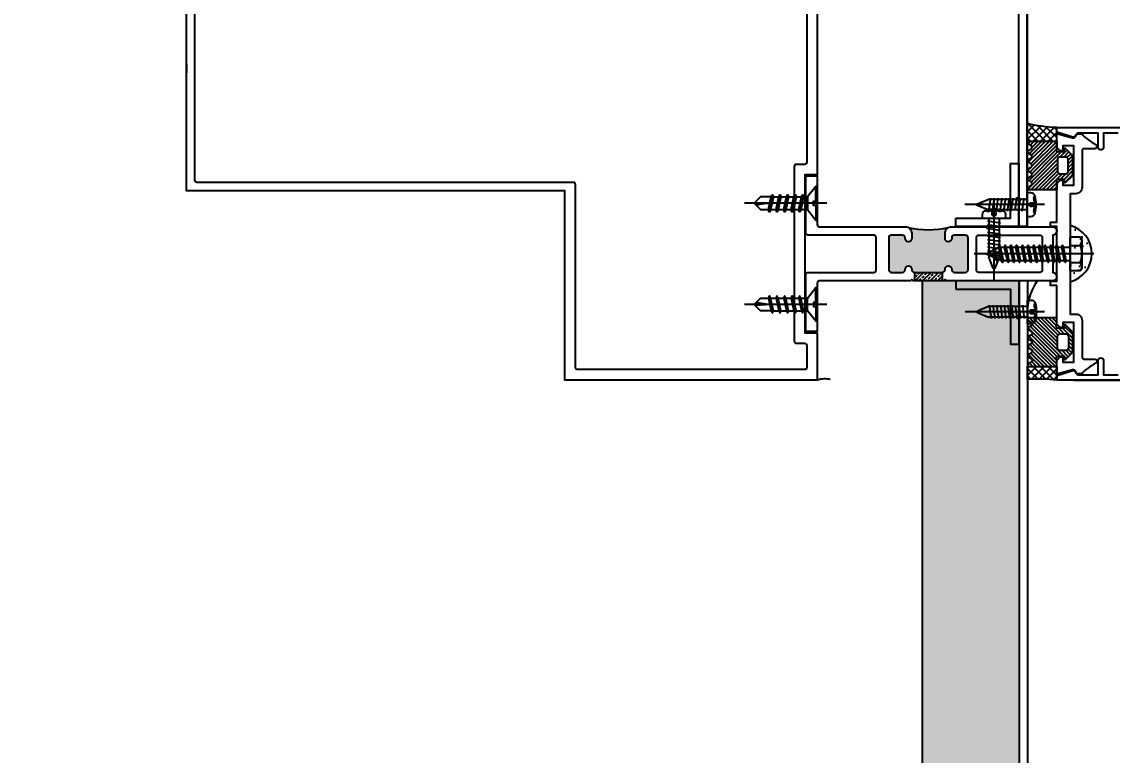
# Model space of a CAD drawing. Header units: millimetres. Extents: x 7297 to 60227, y -7497 to 19324.
# Drawn here: x 49892.2 to 50151.5, y 4840.4 to 5014.6 of the extents above; entities that cross this region are included whole.
import ezdxf

# ---------------------------------------------------------------- set-up
doc = ezdxf.new("R2010")
doc.units = ezdxf.units.MM
for name, color, linetype in [('NS_COL_CYAN', 4, 'Continuous'), ('NS_COL_GREEN', 3, 'Continuous'), ('NS_COL_L-GREY', 8, 'Continuous'), ('NS_COL_RED', 1, 'Continuous'), ('NS_COL_WHITE', 7, 'Continuous'), ('NS_DIM', 1, 'Continuous'), ('NS_INSUL', 8, 'Continuous'), ('NS_RIVET_SCREW', 1, 'Continuous')]:
    doc.layers.add(name, color=color, linetype=linetype)
doc.styles.add('Expo M', font='Expo M.ttf')
doc.dimstyles.new('N-SPACE', dxfattribs={"dimscale": 4, "dimtxt": 1.8, "dimasz": 1.5, "dimexe": 1, "dimexo": 1, "dimgap": 1, "dimtad": 1, "dimtoh": 1, "dimdec": 1, "dimzin": 1, "dimdsep": 46, "dimtxsty": 'Expo M', "dimcen": 2, "dimclrd": 1, "dimclre": 1, "dimclrt": 2, "dimadec": 1, "dimazin": 0, "dimtfac": 1, "dimtdec": 1, "dimtix": 1, "dimtmove": 1, "dimatfit": 3, "dimfxl": 1, "dimtolj": 1, "dimtzin": 1, "dimarcsym": 0})

# ---------------------------------------------------------------- blocks, each defined once
blk = doc.blocks.new('Screw_4')
for p, q in [((0.3, 0.5), (0.3, 4)), ((-2.3, 0), (17.3, 0)), ((3.23, 1.5), (2.3, 1.5)), ((3.4, 2), (4.1, -2)), ((3.5, 2), (4.2, -2)), ((5.03, 1.5), (3.73, 1.5)), ((5.2, 2), (5.9, -2)), ((5.3, 2), (6, -2)), ((6.83, 1.5), (5.53, 1.5)), ((7, 2), (7.7, -2)), ((7.1, 2), (7.8, -2)), ((8.63, 1.5), (7.33, 1.5)), ((8.8, 2), (9.5, -2)), ((8.9, 2), (9.6, -2)), ((10.43, 1.5), (9.13, 1.5)), ((10.6, 2), (11.3, -2)), ((10.7, 2), (11.4, -2)), ((14.87, 0.13), (10.88, -0.05)), ((0.3, -0.5), (0.3, -4)), ((3.87, -1.5), (2.3, -1.5)), ((5.67, -1.5), (4.37, -1.5)), ((7.47, -1.5), (6.17, -1.5)), ((9.27, -1.5), (7.97, -1.5)), ((11.07, -1.5), (9.77, -1.5))]:
    blk.add_line(p, q)
for points in [[(0, -4), (0, -0.5), (0.9, -0.5), (0.9, 0.5), (0, 0.5), (0, 4), (0.3, 4), (2.3, 1.5), (2.3, -1.5), (0.3, -4), (0, -4)], [(3.5, 2), (3.4, 2), (3.23, 1.5), (3.87, -1.5), (4.1, -2), (4.2, -2), (4.37, -1.5), (3.73, 1.5), (3.5, 2)], [(5.3, 2), (5.2, 2), (5.03, 1.5), (5.67, -1.5), (5.9, -2), (6, -2), (6.17, -1.5), (5.53, 1.5), (5.3, 2)], [(7.1, 2), (7, 2), (6.83, 1.5), (7.47, -1.5), (7.7, -2), (7.8, -2), (7.97, -1.5), (7.33, 1.5), (7.1, 2)], [(8.9, 2), (8.8, 2), (8.63, 1.5), (9.27, -1.5), (9.5, -2), (9.6, -2), (9.77, -1.5), (9.13, 1.5), (8.9, 2)], [(10.7, 2), (10.6, 2), (10.43, 1.5), (11.07, -1.5), (11.3, -2), (11.4, -2), (11.57, -1.5), (10.93, 1.5), (10.7, 2)], [(10.93, 1.5), (10.88, 0.17), (14.53, -0.47)], [(10.93, 1.5), (13.5, 1.5), (15, 0), (13.5, -1.5), (11.57, -1.5)]]:
    blk.add_lwpolyline(points)
blk = doc.blocks.new('Screw_21')
for p, q in [((-2.8, 0), (25.6, 0)), ((2.8, 2.03), (0.38, 2.03)), ((3.71, 1.6), (2.8, 1.6)), ((3.87, 2), (4.58, -2)), ((4.02, 2), (4.73, -2)), ((5.07, 1.6), (4.21, 1.6)), ((5.23, 2), (5.94, -2)), ((5.38, 2), (6.09, -2)), ((6.43, 1.6), (5.57, 1.6)), ((6.59, 2), (7.3, -2)), ((6.74, 2), (7.45, -2)), ((7.79, 1.6), (6.93, 1.6)), ((7.95, 2), (8.66, -2)), ((8.1, 2), (8.81, -2)), ((9.15, 1.6), (8.29, 1.6)), ((9.31, 2), (10.01, -2)), ((9.46, 2), (10.16, -2)), ((10.51, 1.6), (9.65, 1.6)), ((10.67, 2), (11.37, -2)), ((10.82, 2), (11.52, -2)), ((11.87, 1.6), (11.01, 1.6)), ((12.03, 2), (12.73, -2)), ((12.18, 2), (12.88, -2)), ((13.22, 1.6), (12.37, 1.6)), ((13.39, 2), (14.09, -2)), ((13.54, 2), (14.24, -2)), ((14.58, 1.6), (13.72, 1.6)), ((14.75, 2), (15.45, -2)), ((14.9, 2), (15.6, -2)), ((15.94, 1.6), (15.08, 1.6)), ((16.11, 2), (16.81, -2)), ((16.26, 2), (16.96, -2)), ((17.3, 1.6), (16.44, 1.6)), ((17.46, 2), (18.17, -2)), ((17.61, 2), (18.32, -2)), ((18.66, 1.6), (17.8, 1.6)), ((18.82, 2), (19.53, -2)), ((18.97, 2), (19.68, -2)), ((22.8, 0), (19.16, 1.6)), ((22.8, 0), (19.84, -1.6)), ((20.26, 1.57), (20.81, -1.57)), ((20.41, 1.57), (20.96, -1.57)), ((2.8, -2.03), (0.38, -2.03)), ((4.39, -1.6), (2.8, -1.6)), ((5.75, -1.6), (4.89, -1.6)), ((7.11, -1.6), (6.25, -1.6)), ((8.47, -1.6), (7.61, -1.6)), ((9.83, -1.6), (8.97, -1.6)), ((11.19, -1.6), (10.33, -1.6)), ((12.55, -1.6), (11.69, -1.6)), ((13.9, -1.6), (13.05, -1.6)), ((15.26, -1.6), (14.4, -1.6)), ((16.62, -1.6), (15.76, -1.6)), ((17.98, -1.6), (17.12, -1.6)), ((19.34, -1.6), (18.48, -1.6))]:
    blk.add_line(p, q)
for points in [[(0, -3.4), (0, 3.4), (0.38, 4.05), (2.8, 4.05), (2.8, -4.05), (0.38, -4.05), (0, -3.4)], [(4.02, 2), (3.87, 2), (3.71, 1.6), (4.39, -1.6), (4.58, -2), (4.73, -2), (4.89, -1.6), (4.21, 1.6), (4.02, 2)], [(5.38, 2), (5.23, 2), (5.07, 1.6), (5.75, -1.6), (5.94, -2), (6.09, -2), (6.25, -1.6), (5.57, 1.6), (5.38, 2)], [(6.74, 2), (6.59, 2), (6.43, 1.6), (7.11, -1.6), (7.3, -2), (7.45, -2), (7.61, -1.6), (6.93, 1.6), (6.74, 2)], [(8.1, 2), (7.95, 2), (7.79, 1.6), (8.47, -1.6), (8.66, -2), (8.81, -2), (8.97, -1.6), (8.29, 1.6), (8.1, 2)], [(9.46, 2), (9.31, 2), (9.15, 1.6), (9.83, -1.6), (10.01, -2), (10.16, -2), (10.33, -1.6), (9.65, 1.6), (9.46, 2)], [(10.82, 2), (10.67, 2), (10.51, 1.6), (11.19, -1.6), (11.37, -2), (11.52, -2), (11.69, -1.6), (11.01, 1.6), (10.82, 2)], [(12.18, 2), (12.03, 2), (11.87, 1.6), (12.55, -1.6), (12.73, -2), (12.88, -2), (13.05, -1.6), (12.37, 1.6), (12.18, 2)], [(13.54, 2), (13.39, 2), (13.22, 1.6), (13.9, -1.6), (14.09, -2), (14.24, -2), (14.4, -1.6), (13.72, 1.6), (13.54, 2)], [(14.9, 2), (14.75, 2), (14.58, 1.6), (15.26, -1.6), (15.45, -2), (15.6, -2), (15.76, -1.6), (15.08, 1.6), (14.9, 2)], [(16.26, 2), (16.11, 2), (15.94, 1.6), (16.62, -1.6), (16.81, -2), (16.96, -2), (17.12, -1.6), (16.44, 1.6), (16.26, 2)], [(17.61, 2), (17.46, 2), (17.3, 1.6), (17.98, -1.6), (18.17, -2), (18.32, -2), (18.48, -1.6), (17.8, 1.6), (17.61, 2)], [(18.97, 2), (18.82, 2), (18.66, 1.6), (19.34, -1.6), (19.53, -2), (19.68, -2), (19.84, -1.6), (19.16, 1.6), (18.97, 2)], [(20.41, 1.57), (20.26, 1.57), (20.17, 1.17), (20.66, -1.17), (20.81, -1.57), (20.96, -1.57), (21.06, -1.17), (20.56, 1.17), (20.41, 1.57)]]:
    blk.add_lwpolyline(points)
for centre, radius, start, end in [((2.71, 3.4), 2.71, 179.9947, 210.5371), ((5.65, 0), 5.65, 159.0019, 200.9981), ((2.71, -3.4), 2.71, 149.4629, 180.0053)]:
    blk.add_arc(centre, radius, start, end)
blk = doc.blocks.new('GASKET-11')
h = blk.add_hatch()
h.set_pattern_fill('ANSI31', color=256, scale=0.2, style=0)
h.set_pattern_definition([(135, (498.1268, -5375.5041), (0.449012806, 0.449012806), [])])
h.paths.add_polyline_path([(-5.79, 10.54), (-5.43, 10.76), (-5.18, 10.61), (-4.68, 9.76), (-4.34, 9.58), (-3.99, 9.75), (-3.49, 10.61), (-3.24, 10.76), (-2.99, 10.61), (-2.49, 9.76), (-2.15, 9.58), (-1.8, 9.75), (-1.3, 10.61), (-1.08, 10.76), (-0.83, 10.61), (-0.33, 9.76), (-0.01, 9.59), (0.32, 9.76), (0.82, 10.61), (1.07, 10.76), (1.29, 10.61), (1.79, 9.75), (2.14, 9.58), (2.48, 9.76), (2.98, 10.61), (3.23, 10.76), (3.48, 10.61), (3.98, 9.75), (4.33, 9.58), (4.67, 9.76), (5.17, 10.61), (5.42, 10.76), (5.78, 10.54), (5.78, 3.75), (4.2, 3.75), (3.64, 3.9), (3.3, 3.67), (3.3, 2), (4.1, 2), (4.1, 1.7), (2.69, 0.29), (2.08, 0), (-2.08, 0), (-2.67, 0.27), (-4.11, 1.7), (-4.11, 2), (-3.31, 2), (-3.31, 3.67), (-3.65, 3.9), (-4.21, 3.75), (-5.79, 3.75)])
h.paths.add_polyline_path([(-1.51, 3.6), (-1.99, 3.1), (-1.99, 1.42), (-1.53, 1), (1.54, 1), (2.01, 1.42), (2, 3.1), (1.82, 3.49), (1.5, 3.6)], flags=16)
blk.add_lwpolyline([(-4.11, 1.7), (-4.11, 2), (-3.31, 2), (-3.31, 3.67), (-3.65, 3.9), (-4.21, 3.75), (-5.79, 3.75), (-5.79, 10.54), (-5.43, 10.76), (-5.18, 10.61), (-4.68, 9.76), (-4.34, 9.58), (-3.99, 9.75), (-3.49, 10.61), (-3.24, 10.76), (-2.99, 10.61), (-2.49, 9.76), (-2.15, 9.58), (-1.8, 9.75), (-1.3, 10.61), (-1.08, 10.76), (-0.83, 10.61), (-0.33, 9.76), (-0.01, 9.59), (0.32, 9.76), (0.82, 10.61), (1.07, 10.76), (1.29, 10.61), (1.79, 9.75), (2.14, 9.58), (2.48, 9.76), (2.98, 10.61), (3.23, 10.76), (3.48, 10.61), (3.98, 9.75), (4.33, 9.58), (4.67, 9.76), (5.17, 10.61), (5.42, 10.76), (5.78, 10.54), (5.78, 3.75), (4.2, 3.75), (3.64, 3.9), (3.3, 3.67), (3.3, 2), (4.1, 2), (4.1, 1.7), (2.69, 0.29), (2.08, 0), (-2.08, 0), (-2.67, 0.27), (-4.11, 1.7)])
blk.add_lwpolyline([(1.54, 1), (2.01, 1.42), (2, 3.1), (1.82, 3.49), (1.82, 3.49), (1.5, 3.6), (-1.51, 3.6), (-1.99, 3.1), (-1.99, 1.42), (-1.53, 1)], close=True)
blk = doc.blocks.new('regerg')
for p, q in [((2563337.27, 383080.61, -58.73), (2563337.97, 383075.61, -58.73)), ((2563338.67, 383080.61, -58.73), (2563339.37, 383075.61, -58.73)), ((2563340.07, 383080.61, -58.73), (2563340.77, 383075.61, -58.73)), ((2563341.54, 383080.61, -58.73), (2563342.24, 383075.61, -58.73)), ((2563342.94, 383080.61, -58.73), (2563343.64, 383075.61, -58.73)), ((2563344.34, 383080.61, -58.73), (2563345.04, 383075.61, -58.73)), ((2563345.74, 383080.61, -58.73), (2563346.44, 383075.61, -58.73)), ((2563347.17, 383080.33, -58.73), (2563347.87, 383075.33, -58.73)), ((2563348.54, 383080.61, -58.73), (2563349.24, 383075.61, -58.73)), ((2563349.94, 383080.61, -58.73), (2563350.64, 383075.61, -58.73)), ((2563358.35, 383078.11, -58.73), (2563328.07, 383078.11, -58.73)), ((2563351.84, 383076.11, -58.73), (2563336.98, 383076.11, -58.73))]:
    blk.add_line(p, q)
at = {"elevation": -58.73}
blk.add_lwpolyline([(2563351.84, 383080.11), (2563336.98, 383080.11), (2563332.82, 383078.38, 0.668179), (2563332.82, 383077.83), (2563336.98, 383076.11)], format="xyb", dxfattribs=at)
blk.add_lwpolyline([(2563353.17, 383073.61), (2563351.84, 383073.61), (2563351.84, 383082.61), (2563353.17, 383082.61, -0.336479), (2563354.78, 383081.38, -0.138717), (2563354.78, 383074.83, -0.336479)], format="xyb", close=True, dxfattribs=at)
blk.add_lwpolyline([(2563354.78, 383081.38), (2563354.52, 383081.09), (2563354.4, 383080.77), (2563354.38, 383080.42), (2563354.42, 383080.07), (2563354.5, 383079.73), (2563354.59, 383079.42), (2563354.65, 383079.15), (2563354.66, 383078.95), (2563354.58, 383078.82), (2563354.43, 383078.76), (2563354.22, 383078.73), (2563353.98, 383078.74), (2563353.72, 383078.76), (2563353.45, 383078.77), (2563353.2, 383078.76), (2563352.98, 383078.71), (2563352.81, 383078.61), (2563352.68, 383078.47), (2563352.61, 383078.29), (2563352.58, 383078.11), (2563352.61, 383077.92), (2563352.68, 383077.75), (2563352.81, 383077.6), (2563352.98, 383077.5), (2563353.2, 383077.45), (2563353.45, 383077.44), (2563353.72, 383077.45), (2563353.98, 383077.47), (2563354.22, 383077.48), (2563354.43, 383077.46), (2563354.58, 383077.39), (2563354.66, 383077.26), (2563354.65, 383077.06), (2563354.59, 383076.79), (2563354.5, 383076.48), (2563354.42, 383076.14), (2563354.38, 383075.79), (2563354.4, 383075.44), (2563354.52, 383075.12), (2563354.78, 383074.83)])
blk = doc.blocks.new('*D405')
at = {"layer": 'NS_DIM', "color": 1, "lineweight": -2, "transparency": 16777216}
for p, q in [((50142.31, 4929.51), (50347.48, 4929.51)), ((50343.48, 4607.51), (50343.48, 4923.51)), ((50135.31, 4601.51), (50347.48, 4601.51))]:
    blk.add_line(p, q, dxfattribs=at)
at = {"layer": 'NS_DIM', "color": 1, "transparency": 16777216}
for points in [[(50342.48, 4923.51), (50344.48, 4923.51), (50343.48, 4929.51)], [(50342.48, 4607.51), (50344.48, 4607.51), (50343.48, 4601.51)]]:
    blk.add_solid(points, dxfattribs=at)
at = {"layer": 'NS_DIM', "color": 2, "transparency": 16777216, "insert": (50335.7, 4765.51), "char_height": 7.2, "attachment_point": 5, "rotation": 90, "style": 'Expo M'}
blk.add_mtext('\\A1;328.0', dxfattribs=at)

msp = doc.modelspace()

# ---------------------------------------------------------------- hatches: boundary and pattern name
at = {"layer": 'NS_COL_L-GREY'}
h = msp.add_hatch(dxfattribs=at)
h.set_pattern_fill('ANSI37', color=256, scale=10, angle=270, style=0)
h.set_pattern_definition([(315, (-422906.1683, -438055.2986), (0.8838834765, 0.8838834765), []), (45, (-422906.1683, -438055.2986), (-0.8838834765, 0.8838834765), [])])
edge = h.paths.add_edge_path()
edge.add_line((50131.26, 4990.46), (50131.26, 4986.3))
edge.add_line((50131.26, 4986.3), (50138.26, 4986.3))
edge.add_line((50138.26, 4986.3), (50138.26, 4989.51))
edge.add_arc((50139.89, 5027.84), 38.36, 257.0099, 267.5761, ccw=False)
h = msp.add_hatch(dxfattribs=at)
h.set_pattern_fill('AR-SAND', color=256, scale=0.1, angle=180, style=0)
h.set_pattern_definition([(142.5, (18396.753, 22972.9566), (0.16000313, 4.89413237), [0, -3.8608, 0, -4.318, 0, -4.1275]), (172.5, (18396.753, 22972.9566), (-4.4952328, 7.168251), [0, -2.0828, 0, -3.4798, 0, -1.3335]), (212.5, (18399.877, 22972.9566), (-7.9099237, 0.01437185), [0, -1.27, 0, -4.572, 0, -5.969]), (222.5, (18399.877, 22972.9566), (-7.6355645, 2.2292932), [0, -0.635, 0, -2.9972, 0, -3.429])])
edge = h.paths.add_edge_path()
edge.add_arc((50139.77, 4959.55), 6.88, -75.7664, 75.7664)
edge.add_line((50141.46, 4966.22), (50141.46, 4952.89))
h = msp.add_hatch(dxfattribs=at)
h.set_pattern_fill('ANSI37', color=256, scale=0.4, angle=90, style=0)
h.set_pattern_definition([(135, (43144.6294, 9215.9141), (-0.89802561, -0.89802561), []), (225, (43144.6294, 9215.9141), (0.89802561, -0.89802561), [])])
edge = h.paths.add_edge_path()
edge.add_line((50131.31, 4929.66), (50131.31, 4932.75))
edge.add_line((50131.31, 4932.75), (50138.31, 4932.75))
edge.add_line((50138.31, 4932.75), (50138.31, 4929.53))
edge.add_arc((50134.14, 4892.08), 37.68, 83.6321, 94.2926)
at = {"layer": 'NS_COL_WHITE'}
h = msp.add_hatch(color=256, dxfattribs=at)
h.dxf.hatch_style = 1
h.paths.add_polyline_path([(50104.5, 4955.09, -0.414214), (50103.8, 4955.79), (50103.8, 4955.88, 1), (50102.23, 4955.88), (50102.23, 4955.79, -0.414214), (50101.53, 4955.09), (50099.01, 4955.09, -0.414214), (50098.31, 4955.79), (50098.31, 4963.27, -0.414214), (50099.01, 4963.97), (50101.53, 4963.97, -0.414214), (50102.23, 4963.27), (50102.23, 4963.19, 1), (50103.8, 4963.19), (50103.8, 4964.4, 0.278644), (50102.97, 4965.79, 0.112701), (50112.56, 4965.79, 0.278644), (50111.72, 4964.4), (50111.72, 4963.19, 1), (50113.29, 4963.19), (50113.29, 4963.27, -0.414214), (50113.99, 4963.97), (50116.51, 4963.97, -0.414214), (50117.21, 4963.27), (50117.21, 4955.79, -0.414214), (50116.51, 4955.09), (50113.99, 4955.09, -0.414214), (50113.29, 4955.79), (50113.29, 4955.88, 1), (50111.72, 4955.88), (50111.72, 4955.79, -0.414214), (50111.02, 4955.09)])
at = {"layer": 'NS_INSUL'}
h = msp.add_hatch(dxfattribs=at)
h.set_pattern_fill('ANGLE', color=256, scale=0.4)
h.set_pattern_definition([(0, (42835.9103, 18283.0403), (5e-17, 2.794), [2.032, -0.762]), (90, (42835.9103, 18283.0403), (-2.794, 2e-16), [2.032, -0.762])])
h.paths.add_polyline_path([(50129.31, 4953.09), (50106.31, 4953.09), (50106.31, 4626.51), (50129.31, 4603.51)])
h.paths.add_polyline_path([(49779.73, 4626.51), (49779.73, 4603.51), (50129.31, 4603.51), (50106.31, 4626.51)])

# ---------------------------------------------------------------- linework, layer by layer
at = {"layer": 'NS_COL_CYAN'}
msp.add_line((50131.31, 4953.09), (50106.31, 4953.09), dxfattribs=at)
at = {"layer": 'NS_COL_GREEN', "ltscale": 0.5}
for points in [[(50152.91, 4988.21), (50149.41, 4988.21), (50149.41, 4984.86, -1.000019), (50148.11, 4984.86), (50148.11, 4988.21), (50143.46, 4988.21, 0.331679), (50142.79, 4987.71, -0.331679), (50142.11, 4987.21), (50138.31, 4988.45), (50138.31, 4989.51), (50155.31, 4989.51)], [(50155.31, 4929.51), (50138.31, 4929.51), (50138.31, 4930.58), (50142.11, 4931.81, -0.331679), (50142.79, 4931.31, 0.331679), (50143.46, 4930.81), (50148.11, 4930.81), (50148.11, 4934.16, -1), (50149.41, 4934.16), (50149.41, 4930.81), (50152.91, 4930.81, 0.414214)]]:
    msp.add_lwpolyline(points, format="xyb", dxfattribs=at)
at = {"layer": 'NS_COL_L-GREY'}
for p, q in [((50131.26, 4965.99), (50131.26, 5043.07)), ((49931.31, 5004.51), (49931.31, 5002.51))]:
    msp.add_line(p, q, dxfattribs=at)
for points in [[(50081.31, 4940.78), (50081.31, 4929.51), (50021.31, 4929.51), (50021.31, 4974.51), (49931.31, 4974.51), (49931.31, 5034.51), (50021.31, 5034.51), (50021.31, 5079.51), (50081.31, 5079.51), (50081.31, 5068.24), (50078.36, 5068.24), (50078.36, 5030.74), (50081.31, 5030.74), (50081.31, 4978.28), (50078.36, 4978.28), (50078.36, 4940.78)], [(50131.26, 5043.07), (50131.26, 4965.99), (50129.26, 4965.99), (50129.26, 5043.07)], [(50114.26, 4967.99), (50127.26, 4967.99), (50127.26, 4980.99), (50129.26, 4980.99), (50129.26, 4965.99), (50114.26, 4965.99)], [(50114.31, 4951.09), (50127.31, 4951.09), (50127.31, 4938.09), (50129.31, 4938.09), (50129.31, 4953.09), (50114.31, 4953.09)]]:
    msp.add_lwpolyline(points, close=True, dxfattribs=at)
for points in [[(50078.81, 5027.74), (50078.81, 4981.28, -0.414214), (50078.31, 4980.78), (50076.36, 4980.78, 0.414214), (50075.86, 4980.28), (50075.86, 4938.78, 0.414214), (50076.36, 4938.28), (50078.31, 4938.28, -0.414214), (50078.81, 4937.78), (50078.81, 4932.51, -0.414214), (50078.31, 4932.01), (50024.31, 4932.01, -0.414214), (50023.81, 4932.51), (50023.81, 4976.01, 0.414214), (50023.31, 4976.51), (49933.81, 4976.51, -0.414214), (49933.31, 4977.01), (49933.31, 5032.01, -0.414214)], [(50111.02, 4955.09, 0.414214), (50111.72, 4955.79), (50111.72, 4955.88, -1), (50113.29, 4955.88), (50113.29, 4955.79, 0.414214), (50113.99, 4955.09), (50116.51, 4955.09, 0.414214), (50117.21, 4955.79), (50117.21, 4963.27, 0.414214), (50116.51, 4963.97), (50113.99, 4963.97, 0.414214), (50113.29, 4963.27), (50113.29, 4963.19, -1), (50111.72, 4963.19), (50111.72, 4964.4, -0.414214), (50113.29, 4965.97), (50137.31, 4965.97, -1), (50137.31, 4963.97), (50137.31, 4955.09, -1), (50137.31, 4953.09), (50112.02, 4953.09), (50111.72, 4953.39), (50111.42, 4953.09), (50104.1, 4953.09), (50103.8, 4953.39), (50103.5, 4953.09), (50081.81, 4953.09, 0.414214), (50081.31, 4952.59), (50081.31, 4947.79), (50081.01, 4947.49), (50081.31, 4947.19), (50081.31, 4941.03), (50078.61, 4941.03), (50078.61, 4954.59, -0.414214), (50079.11, 4955.09), (50094.81, 4955.09, 0.414214), (50095.31, 4955.59), (50095.31, 4963.47, 0.414214), (50094.81, 4963.97), (50079.11, 4963.97, -0.414214), (50078.61, 4964.47), (50078.61, 4978.03), (50081.31, 4978.03), (50081.31, 4971.83), (50081.01, 4971.53), (50081.31, 4971.23), (50081.31, 4966.47, 0.414214), (50081.81, 4965.97), (50102.23, 4965.97, -0.414214), (50103.8, 4964.4), (50103.8, 4963.19, -1), (50102.23, 4963.19), (50102.23, 4963.27, 0.414214), (50101.53, 4963.97), (50099.01, 4963.97, 0.414214), (50098.31, 4963.27), (50098.31, 4955.79, 0.414214), (50099.01, 4955.09), (50101.53, 4955.09, 0.414214), (50102.23, 4955.79), (50102.23, 4955.88, -1), (50103.8, 4955.88), (50103.8, 4955.79, 0.414214), (50104.5, 4955.09)]]:
    msp.add_lwpolyline(points, format="xyb", dxfattribs=at)
for points in [[(50131.26, 4990.46), (50131.26, 4986.3), (50138.26, 4986.3), (50138.26, 4989.51, -0.046136)], [(50138.31, 4952.01), (50136.81, 4952.01), (50136.81, 4953.01), (50138.31, 4953.01), (50138.31, 4959.51), (50138.31, 4966.01), (50136.81, 4966.01), (50136.81, 4967.01), (50138.31, 4967.01), (50138.31, 4976.21), (50139.11, 4977.01), (50139.71, 4977.01), (50139.71, 4975.81), (50142.31, 4975.81), (50142.31, 4985.21), (50139.71, 4985.21), (50139.71, 4984.01), (50139.11, 4984.01), (50138.31, 4984.81), (50138.31, 4987.81, -0.493145), (50138.57, 4988.01), (50142.06, 4987.07, 0.432834), (50142.8, 4987.53, -0.357159), (50143.39, 4988.01), (50144.01, 4988.01, -0.187376), (50144.15, 4987.96, 0.053191), (50147.57, 4985.45, -0.765442), (50147.31, 4984.51), (50144.81, 4984.51, 0.414214), (50144.31, 4984.01), (50144.31, 4975.31, -0.414214), (50142.81, 4973.81), (50141.46, 4973.81), (50141.46, 4959.76, 0.350781), (50141.26, 4959.51, 0.350781), (50141.46, 4959.26), (50141.46, 4945.21), (50142.81, 4945.21, -0.414214), (50144.31, 4943.71), (50144.31, 4935.01, 0.414214), (50144.81, 4934.51), (50147.31, 4934.51, -0.765442), (50147.57, 4933.58, 0.053191), (50144.15, 4931.07, -0.187376), (50144.01, 4931.01), (50143.39, 4931.01, -0.357159), (50142.8, 4931.5, 0.432834), (50142.06, 4931.96), (50138.57, 4931.02, -0.493145), (50138.31, 4931.21), (50138.31, 4934.21), (50139.11, 4935.01), (50139.71, 4935.01), (50139.71, 4933.81), (50142.31, 4933.81), (50142.31, 4943.21), (50139.71, 4943.21), (50139.71, 4942.01), (50139.11, 4942.01), (50138.31, 4942.81)], [(50141.46, 4952.89, 0.778008), (50141.46, 4966.22)], [(50134.81, 4955.59, -0.414214), (50134.31, 4955.09), (50119.71, 4955.09, -0.414214), (50119.21, 4955.59), (50119.21, 4963.47, -0.414214), (50119.71, 4963.97), (50134.31, 4963.97, -0.414214), (50134.81, 4963.47)], [(50131.31, 4929.66), (50131.31, 4932.75), (50138.31, 4932.75), (50138.31, 4929.53, 0.046549)]]:
    msp.add_lwpolyline(points, format="xyb", close=True, dxfattribs=at)
for centre, radius, start, end in [((50144.74, 4945.51), 13.47, 145.8125, 184.3893), ((50083.17, 4923.61), 6.19, 77.9282, 107.4015)]:
    msp.add_arc(centre, radius, start, end, dxfattribs=at)
at = {"layer": 'NS_COL_RED'}
for p, q in [((50104.5, 4954.75), (50104.85, 4955.09)), ((50104.5, 4953.09), (50104.5, 4955.09)), ((50104.5, 4955.09), (50111.02, 4955.09)), ((50108.52, 4953.09), (50104.5, 4953.09)), ((50104.61, 4953.09), (50106.61, 4955.09)), ((50104.69, 4954.05), (50105.13, 4954.5)), ((50105.36, 4954.72), (50105.73, 4955.09)), ((50105.58, 4953.17), (50106.02, 4953.61)), ((50106.24, 4953.83), (50106.68, 4954.28)), ((50106.38, 4953.09), (50108.38, 4955.09)), ((50106.9, 4954.5), (50107.34, 4954.94)), ((50107.27, 4953.09), (50107.56, 4953.39)), ((50107.79, 4953.61), (50108.23, 4954.05)), ((50108.15, 4953.09), (50110.15, 4955.09)), ((50108.45, 4954.28), (50108.89, 4954.72)), ((50108.82, 4953.09), (50108.52, 4953.09)), ((50111.02, 4953.09), (50108.82, 4953.09)), ((50109.03, 4953.09), (50109.11, 4953.17)), ((50109.11, 4954.94), (50109.27, 4955.09)), ((50109.33, 4953.39), (50109.77, 4953.83)), ((50109.92, 4953.09), (50111.02, 4954.2)), ((50110, 4954.05), (50110.44, 4954.5)), ((50110.66, 4954.72), (50111.02, 4955.08)), ((50110.88, 4953.17), (50111.02, 4953.32)), ((50111.02, 4955.09), (50111.02, 4953.09))]:
    msp.add_line(p, q, dxfattribs=at)
at = {"layer": 'NS_COL_WHITE'}
for p, q in [((50104.5, 4955.09), (50111.02, 4955.09)), ((50129.31, 4953.09), (50129.31, 4603.51)), ((50131.31, 4953.09), (50131.31, 4601.51))]:
    msp.add_line(p, q, dxfattribs=at)
msp.add_arc((50107.76, 4986.82), 21.56, 257.1396, 282.8604, dxfattribs=at)
at = {"layer": 'NS_INSUL'}
msp.add_line((50106.31, 4953.09), (50106.31, 4626.51), dxfattribs=at)

# ---------------------------------------------------------------- block references
at = {"layer": 'NS_COL_L-GREY', "xscale": -1, "rotation": 90}
msp.add_blockref('GASKET-11', (50142.07, 4938.53), dxfattribs=at)
at = {"layer": 'NS_COL_WHITE', "rotation": 90.00000000000001}
msp.add_blockref('GASKET-11', (50142.02, 4980.52), dxfattribs=at)
at = {"layer": 'NS_RIVET_SCREW', "xscale": -1}
msp.add_blockref('Screw_4', (50081.31, 4971.53), dxfattribs=at)
at = {"layer": 'NS_RIVET_SCREW', "xscale": -0.625, "yscale": 0.625, "zscale": 0.625}
for p, rotation in [((-1551963.63, 244395.03, 36.71), 180), ((-189300.47, -1597126.9, 36.71), 270.0000000000001)]:
    msp.add_blockref('regerg', p, dxfattribs=dict(at, rotation=rotation))
at = {"layer": 'NS_RIVET_SCREW', "rotation": 180}
for name, p in [('Screw_21', (50144.26, 4959.51)), ('Screw_4', (50081.31, 4947.49))]:
    msp.add_blockref(name, p, dxfattribs=at)
at = {"layer": 'NS_RIVET_SCREW', "xscale": 0.625, "yscale": 0.625, "zscale": 0.625}
msp.add_blockref('regerg', (-1551963.58, -234478.09, 36.71), dxfattribs=at)

# ---------------------------------------------------------------- dimensions: what is measured, and where the dimension line sits
at = {"layer": 'NS_DIM'}
dim = msp.add_linear_dim(base=(50343.48, 4929.51), p1=(50131.31, 4601.51), p2=(50138.31, 4929.51), angle=90, dimstyle='N-SPACE', dxfattribs=at)
dim.commit()
dim.dimension.update_dxf_attribs({"geometry": '*D405', "text_midpoint": (50335.7, 4765.51)})

doc.saveas('drawing.dxf')
